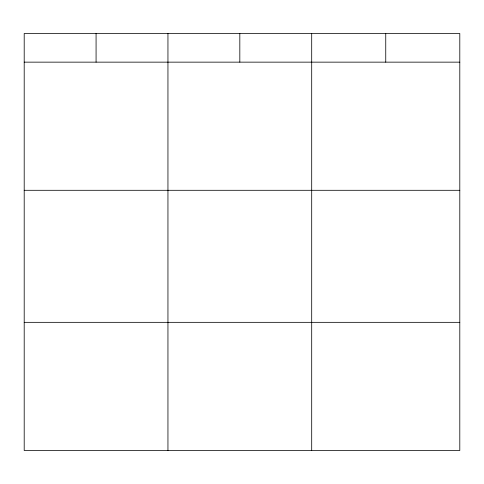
<?xml version="1.0" encoding="UTF-8"?>
<svg xmlns="http://www.w3.org/2000/svg" width="484" height="484" viewBox="0 0 484 484"><rect width="100%" height="100%" fill="white"/><g stroke="black" fill="none" stroke-linecap="round" stroke-linejoin="round"><path stroke-width="0.73" d="M459.8 62.146L459.8 450.489L24.2 450.489L24.2 33.511L459.8 33.511L459.8 62.146L24.2 62.146M24.2 190.297L459.8 190.297M24.2 322.338L459.8 322.338M385.748 33.511L385.748 62.146M311.696 33.511L311.696 450.489M239.822 33.511L239.822 62.146M167.948 33.511L167.948 450.489M96.074 33.511L96.074 62.146"/></g></svg>
